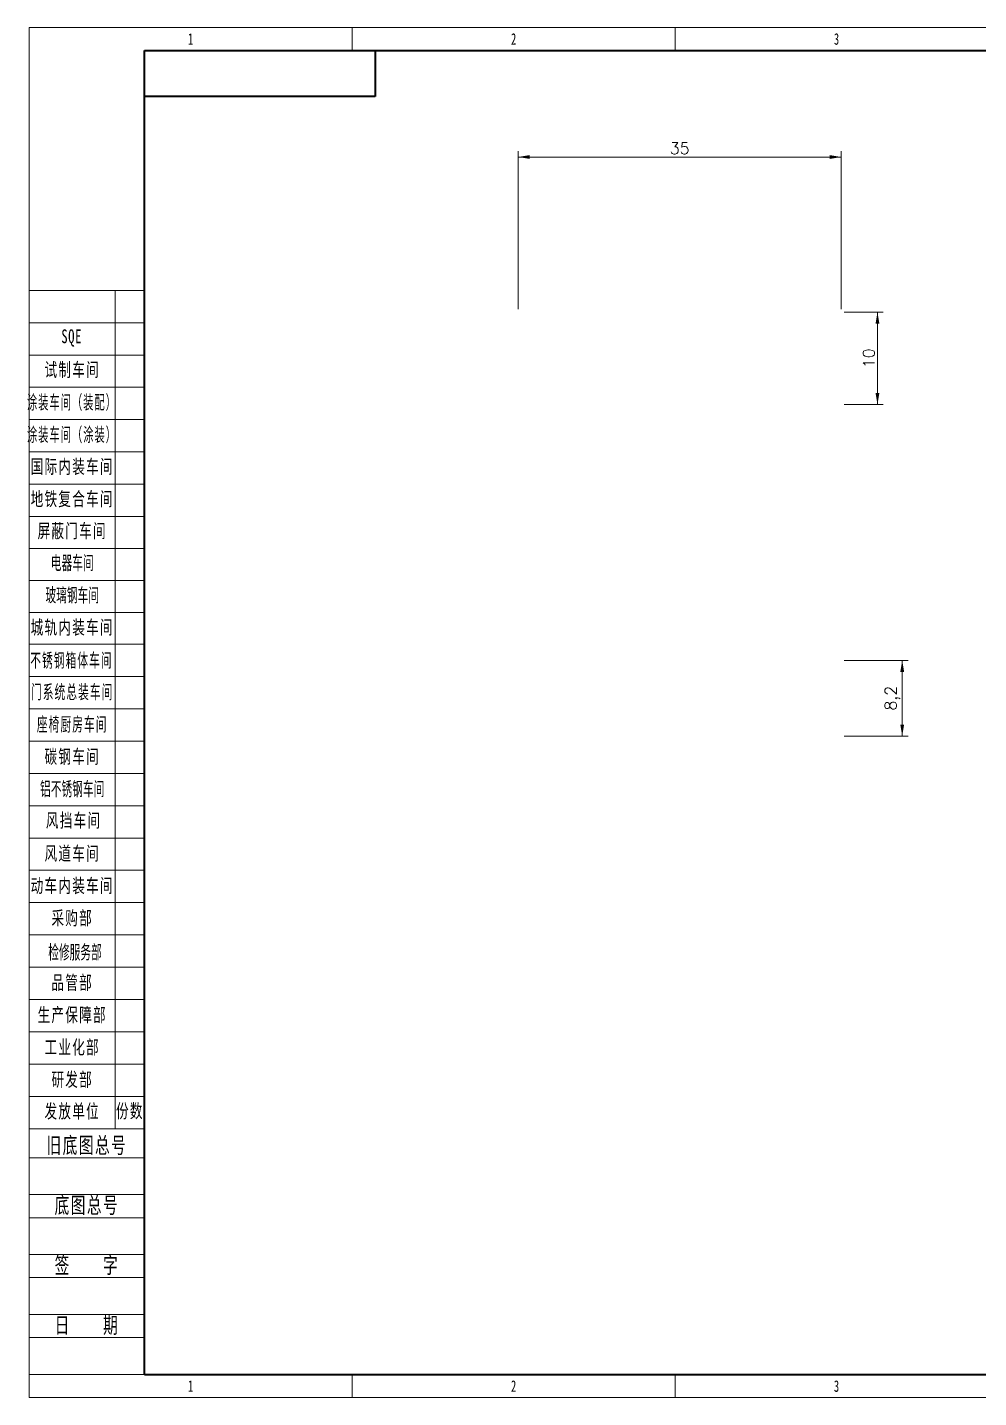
# Model space of a CAD drawing. Header units: millimetres. Extents: x -631 to 3210, y -561 to 2288.
# Drawn here: x 659 to 1277, y -446 to 446 of the extents above; entities that cross this region are included whole.
import ezdxf
from ezdxf.enums import TextEntityAlignment as Align

# ---------------------------------------------------------------- set-up
doc = ezdxf.new("R2010")
doc.units = ezdxf.units.MM
doc.layers.get('0').update_dxf_attribs({"lineweight": 18})
for name, color, linetype, lineweight in [('尺寸线层', 3, 'Continuous', 18), ('文本层', 3, 'Continuous', 18), ('粗实线层', 7, 'Continuous', 35), ('细实线层', 7, 'Continuous', 18)]:
    doc.layers.add(name, color=color, linetype=linetype, lineweight=lineweight)
doc.styles.get("Standard").update_dxf_attribs({"font": 'txt.shx', "bigfont": 'gbcbig.shx'})
doc.styles.add('标准', font='', dxfattribs={"width": 0.667})
doc.styles.get('标准').set_extended_font_data('宋体')
doc.dimstyles.get("Standard").update_dxf_attribs({"dimscale": 3, "dimtxt": 0.18, "dimasz": 0.18, "dimexe": 0.18, "dimexo": 0.0625, "dimgap": 0.09, "dimtad": 0, "dimtih": 1, "dimtoh": 1, "dimdec": 4, "dimzin": 0, "dimdsep": 46, "dimtxsty": 'Standard', "dimcen": 0.09, "dimdle": 0.36, "dimadec": 0, "dimazin": 0, "dimtfac": 1, "dimtdec": 4, "dimtofl": 0, "dimtmove": 0, "dimatfit": 3, "dimfxl": 0, "dimtolj": 1, "dimtzin": 0, "dimarcsym": 0})

# ---------------------------------------------------------------- blocks, each defined once
blk = doc.blocks.new('*X2')
at = {"layer": '尺寸线层', "linetype": 'Continuous'}
for p, q in [((-185, 91.49), (-210, 91.49)), ((-191.37, 91.49), (-191.37, -90.21)), ((-185, 84.49), (-210, 84.49)), ((-185, 77.49), (-210, 77.49)), ((-185, 70.49), (-210, 70.49)), ((-185, 63.49), (-210, 63.49)), ((-185, 56.49), (-210, 56.49)), ((-185, 49.49), (-210, 49.49)), ((-185, 42.49), (-210, 42.49)), ((-185, 35.56), (-210, 35.56)), ((-185, 35.56), (-210, 35.56)), ((-185, 28.64), (-210, 28.64)), ((-185, 28.64), (-210, 28.64)), ((-185, 21.71), (-210, 21.71)), ((-185, 21.71), (-210, 21.71)), ((-185, 14.79), (-210, 14.79)), ((-185, 7.79), (-210, 7.79)), ((-185, 0.79), (-210, 0.79)), ((-185, -6.21), (-210, -6.21)), ((-185, -13.21), (-210, -13.21)), ((-185, -20.21), (-210, -20.21)), ((-185, -27.21), (-210, -27.21)), ((-185, -34.21), (-210, -34.21)), ((-185, -41.21), (-210, -41.21)), ((-185, -48.21), (-210, -48.21)), ((-185, -55.21), (-210, -55.21)), ((-185, -62.21), (-210, -62.21)), ((-185, -69.21), (-210, -69.21)), ((-185, -76.21), (-210, -76.21)), ((-185, -83.21), (-210, -83.21)), ((-185, -90.21), (-210, -90.21))]:
    blk.add_line(p, q, dxfattribs=at)
at = {"layer": '文本层'}
for p, q in [((-210, -96.5), (-185, -96.5)), ((-210, -104.5), (-185, -104.5)), ((-210, -109.5), (-185, -109.5)), ((-210, -117.5), (-185, -117.5)), ((-210, -122.5), (-185, -122.5)), ((-210, -130.5), (-185, -130.5)), ((-210, -135.5), (-185, -135.5)), ((-210, -143.5), (-185, -143.5))]:
    blk.add_line(p, q, dxfattribs=at)
at = {"layer": '粗实线层'}
for p, q in [((-185, -143.5), (-185, 143.5)), ((-185, 143.5), (205, 143.5)), ((-135, 143.5), (-135, 133.5)), ((-135, 133.5), (-185, 133.5)), ((-185, -143.5), (205, -143.5))]:
    blk.add_line(p, q, dxfattribs=at)
at = {"layer": '细实线层'}
for p, q in [((-210, -148.5), (-210, 148.5)), ((-210, 148.5), (210, 148.5)), ((-140, 148.5), (-140, 143.5)), ((-70, 148.5), (-70, 143.5)), ((-140, -148.5), (-140, -143.5)), ((-70, -148.5), (-70, -143.5)), ((-210, -148.5), (210, -148.5)), ((-210, -148.5), (-185, -148.5))]:
    blk.add_line(p, q, dxfattribs=at)
at = {"layer": '尺寸线层', "linetype": 'Continuous', "char_height": 3, "attachment_point": 5, "style": '标准'}
for s, insert, width, line_spacing_factor in [('\\T1.1;\\W0.667;SQE', (-200.8, 81.17), 31.0587, 0.47619), ('\\T1.1;\\W0.667;试制车间', (-200.68, 74.14), 31.0587, 0.57381), ('\\T1.1;\\W0.54149;涂装车间（装配）', (-200.73, 67.06), 27.5396, 0.574243), ('\\T1.1;\\W0.54149;涂装车间（涂装）', (-200.73, 60.06), 27.5396, 0.574243), ('\\T1.1;\\W0.667;国际内装车间', (-200.68, 53.14), 31.0587, 0.561905), ('\\T1.1;\\W0.667;地铁复合车间', (-200.68, 46.14), 31.0587, 0.561905), ('\\T1.1;\\W0.667;屏蔽门车间', (-200.68, 39.21), 31.0587, 0.561905), ('\\W1;{\\W0.567;\\T1;电器车间}', (-200.68, 32.29), 37.2629, 0.561905), ('\\W1;{\\W0.567;\\T1;玻璃钢车间}', (-200.68, 25.29), 37.2629, 0.564286), ('\\T1.1;城轨内装车间', (-200.68, 18.29), 18.6315, 1.15057), ('\\T1.1;{\\W0.567;不锈钢箱体车间}', (-200.85, 11.13), 18.6315, 1.15057), ('\\T1.1;{\\W0.567;门系统总装车间}', (-200.68, 4.29), 18.6315, 1.15057), ('\\T1.1;{\\W0.567;座椅厨房车间}', (-200.68, -2.71), 18.6315, 1.15057), ('\\T1.1;碳钢车间', (-200.68, -9.71), 18.6315, 1.15057), ('{\\W0.567;\\T1;铝不锈钢车间}', (-200.68, -16.71), 18.6315, 1.15057), ('\\T1.1;风挡车间', (-200.39, -23.55), 18.6315, 1.15057), ('\\T1.1;风道车间', (-200.68, -30.71), 18.6315, 1.15057), ('\\T1.1;动车内装车间', (-200.68, -37.71), 18.6315, 1.15057), ('\\T1.1;采购部', (-200.68, -44.71), 18.6315, 1.15057), ('\\W1;{\\W0.567;\\T1;检修服务部}', (-200.08, -52.1), 37.2629, 0.564286), ('\\T1.1;品管部', (-200.68, -58.71), 18.6315, 1.15057), ('\\T1.1;生产保障部', (-200.68, -65.71), 18.6315, 1.15057), ('\\T1.1;工业化部', (-200.68, -72.71), 18.6315, 1.15057), ('\\T1.1;研发部', (-200.68, -79.71), 18.6315, 1.15057), ('\\T1.1;发放单位', (-200.68, -86.58), 18.6315, 0.853342), ('\\T1.1;份数', (-188.18, -86.53), 6.3685, 1.15057)]:
    blk.add_mtext(s, dxfattribs=dict(at, insert=insert, width=width, line_spacing_factor=line_spacing_factor))
at = {"layer": '尺寸线层', "style": '标准'}
for tag, height, width, p in [('T1', 2.5, 0.667, (-175, 146)), ('T2', 2.5, 0.667, (-105, 146)), ('T3', 2.5, 0.667, (-35, 146)), ('T4', 2.5, 0.667, (35, 146)), ('T5', 2.5, 0.667, (105, 146)), ('T6', 2.5, 0.667, (175, 146)), ('R1', 2.5, 0.667, (207.5, 111.38)), ('SQE', 3.5, 0.667, (-188.18, 80.99)), ('试制车间', 3.5, 0.28375, (-188.18, 73.99)), ('涂装车间（装配）', 3.5, 0.147264, (-188.18, 66.99)), ('涂装车间（涂装）', 3.5, 0.147264, (-188.18, 59.99)), ('国际内装车间', 3.5, 0.189302, (-188.18, 52.99)), ('地铁复合车间', 3.5, 0.186278, (-188.18, 46.02)), ('屏蔽门车间', 3.5, 0.225254, (-188.18, 39.14)), ('R2', 2.5, 0.667, (207.5, 37.12)), ('电器车间', 3.5, 0.292284, (-188.18, 32.21)), ('玻璃钢车间', 3.5, 0.225603, (-188.18, 25.29)), ('城轨内装车间', 3.5, 0.186278, (-188.18, 18.29)), ('不锈钢箱体车间', 3.5, 0.15932, (-188.18, 11.29)), ('门系统总装车间', 3.5, 0.161527, (-188.18, 4.29)), ('座椅厨房车间', 3.5, 0.186516, (-188.18, -2.71)), ('碳钢车间', 3.5, 0.28375, (-188.18, -9.71)), ('铝不锈钢车间', 3.5, 0.186397, (-188.18, -16.71)), ('风挡车间', 3.5, 0.284026, (-188.18, -23.71)), ('风道车间', 3.5, 0.284026, (-188.18, -30.71)), ('动车内装车间', 3.5, 0.186397, (-188.18, -37.71)), ('R3', 2.5, 0.667, (207.5, -37.12)), ('采购部', 3.5, 0.378308, (-188.18, -44.71)), ('检修服务部', 3.5, 0.223014, (-188.18, -51.71)), ('品管部', 3.5, 0.389426, (-188.18, -58.71)), ('生产保障部', 3.5, 0.223356, (-188.18, -65.71)), ('工业化部', 3.5, 0.281557, (-188.18, -72.71)), ('研发部', 3.5, 0.3788, (-188.18, -79.71)), ('旧底图总号', 3, 0.667, (-197.5, -100.5)), ('底图总号', 3, 0.667, (-197.5, -113.5)), ('R4', 2.5, 0.667, (207.5, -111.38)), ('签字', 3, 0.667, (-197.5, -126.5)), ('日期', 3, 0.667, (-197.5, -139.5)), ('B1', 2.5, 0.667, (-175, -146)), ('B2', 2.5, 0.667, (-105, -146)), ('B3', 2.5, 0.667, (-35, -146)), ('B4', 2.5, 0.667, (35, -146)), ('B5', 2.5, 0.667, (105, -146)), ('B6', 2.5, 0.667, (175, -146))]:
    blk.add_attdef(tag, text='', height=height, dxfattribs=dict(at, width=width)).set_placement(p, align=Align.MIDDLE_CENTER)
at = {"layer": '尺寸线层', "style": '标准', "width": 0.667}
blk.add_attdef('图号', text='', height=5.33, rotation=180, dxfattribs=at).set_placement((-160, 138.5), align=Align.MIDDLE_CENTER)
at = {"layer": '文本层', "char_height": 3.5, "width": 25, "attachment_point": 5, "style": '标准'}
for s, insert in [('\\T1.1;旧底图总号', (-197.5, -94)), ('\\T1.1;底图总号', (-197.5, -107)), ('\\T1.1;签    字', (-197.5, -120)), ('\\T1.1;日    期', (-197.5, -133))]:
    blk.add_mtext(s, dxfattribs=dict(at, insert=insert))
blk = doc.blocks.new('*X74')
at = {"layer": '尺寸线层', "linetype": 'Continuous'}
for points in [[(978.02, 361.22), (985.52, 359.97), (985.52, 362.47)], [(1188.02, 361.22), (1180.52, 359.97), (1180.52, 362.47)]]:
    blk.add_hatch(color=0, dxfattribs=at).paths.add_polyline_path(points, flags=0)
at = {"layer": '尺寸线层', "color": 0, "linetype": 'Continuous'}
for p, q in [((978.02, 262.23), (978.02, 364.97)), ((1188.02, 361.22), (978.02, 361.22)), ((1188.02, 262.23), (1188.02, 364.97))]:
    blk.add_line(p, q, dxfattribs=at)
at = {"layer": '尺寸线层', "color": 0, "insert": (1083.02, 366.85), "char_height": 7.5, "width": 24.2857, "attachment_point": 5}
blk.add_mtext('35', dxfattribs=at)
blk = doc.blocks.new('*X75')
at = {"layer": '尺寸线层', "linetype": 'Continuous'}
for points in [[(1211.63, 260.36), (1212.88, 252.86), (1210.38, 252.86)], [(1211.63, 200.36), (1212.88, 207.86), (1210.38, 207.86)]]:
    blk.add_hatch(color=0, dxfattribs=at).paths.add_polyline_path(points, flags=0)
at = {"layer": '尺寸线层', "color": 0, "linetype": 'Continuous'}
for p, q in [((1189.89, 260.36), (1215.38, 260.36)), ((1211.63, 260.36), (1211.63, 200.36)), ((1189.89, 200.36), (1215.38, 200.36))]:
    blk.add_line(p, q, dxfattribs=at)
at = {"layer": '尺寸线层', "color": 0, "insert": (1206, 230.36), "char_height": 7.5, "width": 22.1429, "attachment_point": 5, "rotation": 90}
blk.add_mtext('10', dxfattribs=at)
blk = doc.blocks.new('*X76')
at = {"layer": '尺寸线层', "linetype": 'Continuous'}
for points in [[(1227.73, 33.89), (1228.98, 26.39), (1226.48, 26.39)], [(1227.73, -15.31), (1228.98, -7.81), (1226.48, -7.81)]]:
    blk.add_hatch(color=0, dxfattribs=at).paths.add_polyline_path(points, flags=0)
at = {"layer": '尺寸线层', "color": 0, "linetype": 'Continuous'}
for p, q in [((1189.89, 33.89), (1231.48, 33.89)), ((1227.73, 33.89), (1227.73, -15.31)), ((1189.89, -15.31), (1231.48, -15.31))]:
    blk.add_line(p, q, dxfattribs=at)
at = {"layer": '尺寸线层', "color": 0, "insert": (1221.39, 9.29), "char_height": 7.5, "width": 31.4286, "attachment_point": 5, "rotation": 90}
blk.add_mtext('8,2', dxfattribs=at)

msp = doc.modelspace()

# ---------------------------------------------------------------- block references
ref = msp.add_blockref('*X2', (1290, 0), dxfattribs=dict(xscale=3, yscale=3, zscale=3))
ref.add_attrib('T1', '1', dxfattribs={"layer": '尺寸线层', "height": 7.5, "style": '标准', "width": 0.667}).set_placement((765, 438), align=Align.MIDDLE_CENTER)
ref.add_attrib('B1', '1', dxfattribs={"layer": '尺寸线层', "height": 7.5, "style": '标准', "width": 0.667}).set_placement((765, -438), align=Align.MIDDLE_CENTER)
ref.add_attrib('T2', '2', dxfattribs={"layer": '尺寸线层', "height": 7.5, "style": '标准', "width": 0.667}).set_placement((975, 438), align=Align.MIDDLE_CENTER)
ref.add_attrib('B2', '2', dxfattribs={"layer": '尺寸线层', "height": 7.5, "style": '标准', "width": 0.667}).set_placement((975, -438), align=Align.MIDDLE_CENTER)
ref.add_attrib('T3', '3', dxfattribs={"layer": '尺寸线层', "height": 7.5, "style": '标准', "width": 0.667}).set_placement((1185, 438), align=Align.MIDDLE_CENTER)
ref.add_attrib('B3', '3', dxfattribs={"layer": '尺寸线层', "height": 7.5, "style": '标准', "width": 0.667}).set_placement((1185, -438), align=Align.MIDDLE_CENTER)

# ---------------------------------------------------------------- dimensions: what is measured, and where the dimension line sits
at = {"layer": '尺寸线层'}
dim = msp.add_linear_dim(base=(978.015, 361.22), p1=(1188.015, 260.359), p2=(978.015, 260.359), dimstyle='Standard', override={"dimtxt": 2.5, "dimasz": 2.5, "dimexe": 1.25, "dimexo": 0.625, "dimgap": 0.625, "dimtad": 1, "dimtih": 0, "dimtoh": 0, "dimdec": 2, "dimzin": 8, "dimdsep": 44, "dimsah": 1, "dimdle": 5, "dimtdec": 2, "dimtofl": 1, "dimatfit": 0, "dimtfill": 1, "dimtzin": 8}, dxfattribs=at)
dim.commit()
dim.dimension.update_dxf_attribs({"geometry": '*X74', "text_midpoint": (1083.015, 361.22)})
for base, p1, p2, picture, middle in [((1211.628, 200.359), (1188.015, 260.359), (1188.015, 200.359), '*X75', (1211.628, 230.359)), ((1227.728, -15.311), (1188.015, 33.889), (1188.015, -15.311), '*X76', (1227.728, 9.289))]:
    dim = msp.add_linear_dim(base=base, p1=p1, p2=p2, angle=90, dimstyle='Standard', override={"dimtxt": 2.5, "dimasz": 2.5, "dimexe": 1.25, "dimexo": 0.625, "dimgap": 0.625, "dimtad": 1, "dimtih": 0, "dimtoh": 0, "dimdec": 2, "dimzin": 8, "dimdsep": 44, "dimsah": 1, "dimdle": 5, "dimtdec": 2, "dimtofl": 1, "dimatfit": 0, "dimtfill": 1, "dimtzin": 8}, dxfattribs=at)
    dim.commit()
    dim.dimension.update_dxf_attribs({"geometry": picture, "text_midpoint": middle})

doc.saveas('drawing.dxf')
